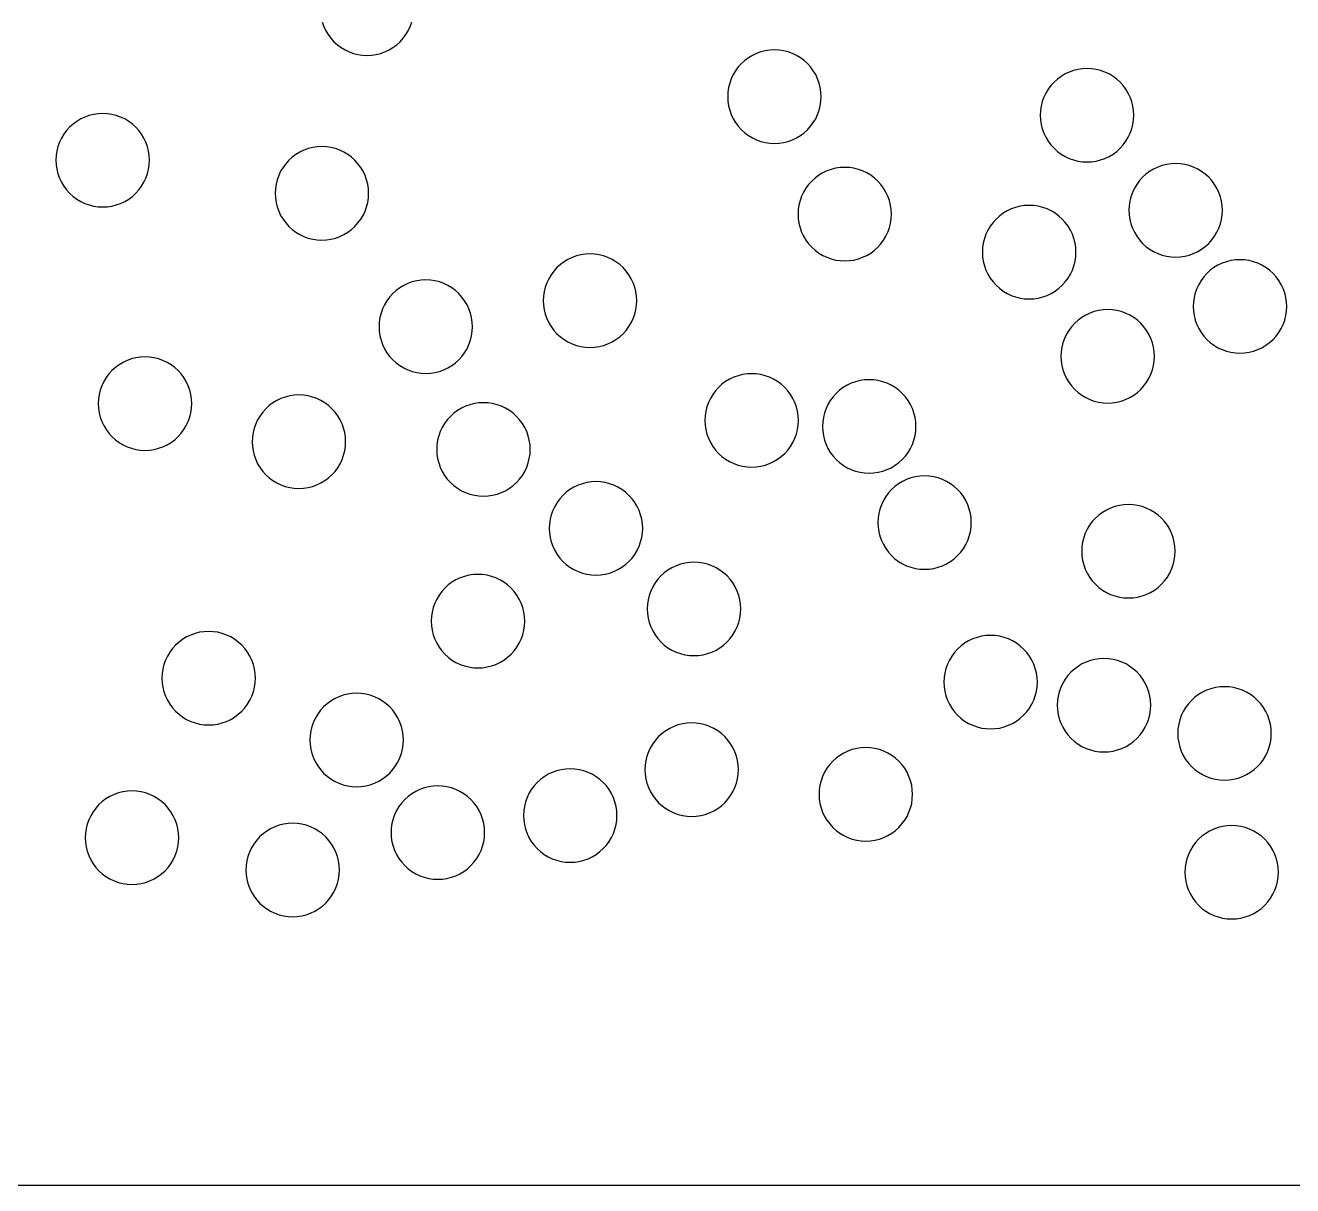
# Model space of a CAD drawing. Header units: millimetres. Extents: x 0 to 406, y 0 to 84.
# Drawn here: x 280.12 to 320.78, y 0 to 37.23 of the extents above; entities that cross this region are included whole.
import ezdxf

# ---------------------------------------------------------------- set-up
doc = ezdxf.new("R2010")
doc.units = ezdxf.units.MM

msp = doc.modelspace()

# ---------------------------------------------------------------- linework, layer by layer
at = {"color": 0}
for points in [[(0, 0), (0, 83.82), (406.4, 83.82), (406.4, 0), (0, 0)], [(289.645, 37.335), (289.695, 37.196), (289.758, 37.063), (289.834, 36.937), (289.921, 36.819), (290.02, 36.71), (290.129, 36.611), (290.247, 36.523), (290.374, 36.448), (290.507, 36.385), (290.645, 36.335), (290.788, 36.299), (290.934, 36.278), (291.081, 36.27), (291.228, 36.278), (291.373, 36.299), (291.516, 36.335), (291.655, 36.385), (291.788, 36.448), (291.914, 36.523), (292.032, 36.611), (292.141, 36.71)], [(292.141, 36.71), (292.24, 36.819), (292.328, 36.937), (292.404, 37.063), (292.467, 37.196), (292.516, 37.335)], [(305.213, 33.885), (305.312, 33.995), (305.4, 34.113), (305.476, 34.239), (305.539, 34.372), (305.588, 34.511), (305.624, 34.653), (305.646, 34.799), (305.653, 34.946), (305.646, 35.093), (305.624, 35.239), (305.588, 35.382), (305.539, 35.52), (305.476, 35.653), (305.4, 35.779), (305.312, 35.898), (305.213, 36.007), (305.104, 36.106), (304.986, 36.193), (304.86, 36.269), (304.727, 36.332), (304.588, 36.382), (304.445, 36.417), (304.3, 36.439), (304.153, 36.446), (304.006, 36.439), (303.86, 36.417), (303.717, 36.382), (303.579, 36.332), (303.446, 36.269), (303.319, 36.193), (303.201, 36.106), (303.092, 36.007), (302.993, 35.898), (302.906, 35.779), (302.83, 35.653), (302.767, 35.52), (302.717, 35.382), (302.682, 35.239), (302.66, 35.093), (302.653, 34.946), (302.66, 34.799), (302.682, 34.653), (302.717, 34.511), (302.767, 34.372), (302.83, 34.239), (302.906, 34.113), (302.993, 33.995), (303.092, 33.885), (303.201, 33.787), (303.319, 33.699), (303.446, 33.623), (303.579, 33.56), (303.717, 33.511), (303.86, 33.475), (304.006, 33.453), (304.153, 33.446), (304.3, 33.453), (304.445, 33.475), (304.588, 33.511), (304.727, 33.56), (304.86, 33.623), (304.986, 33.699), (305.104, 33.787), (305.213, 33.885)], [(315.244, 33.289), (315.343, 33.398), (315.431, 33.516), (315.507, 33.643), (315.57, 33.776), (315.619, 33.914), (315.655, 34.057), (315.676, 34.203), (315.684, 34.35), (315.676, 34.497), (315.655, 34.642), (315.619, 34.785), (315.57, 34.924), (315.507, 35.057), (315.431, 35.183), (315.343, 35.301), (315.244, 35.41), (315.135, 35.509), (315.017, 35.597), (314.891, 35.673), (314.758, 35.735), (314.619, 35.785), (314.476, 35.821), (314.331, 35.842), (314.184, 35.85), (314.037, 35.842), (313.891, 35.821), (313.748, 35.785), (313.61, 35.735), (313.477, 35.673), (313.35, 35.597), (313.232, 35.509), (313.123, 35.41), (313.024, 35.301), (312.936, 35.183), (312.861, 35.057), (312.798, 34.924), (312.748, 34.785), (312.713, 34.642), (312.691, 34.497), (312.684, 34.35), (312.691, 34.203), (312.713, 34.057), (312.748, 33.914), (312.798, 33.776), (312.861, 33.643), (312.936, 33.516), (313.024, 33.398), (313.123, 33.289), (313.232, 33.19), (313.35, 33.102), (313.477, 33.027), (313.61, 32.964), (313.748, 32.914), (313.891, 32.878), (314.037, 32.857), (314.184, 32.85), (314.331, 32.857), (314.476, 32.878), (314.619, 32.914), (314.758, 32.964), (314.891, 33.027), (315.017, 33.102), (315.135, 33.19), (315.244, 33.289)], [(283.66, 31.846), (283.759, 31.955), (283.847, 32.073), (283.923, 32.199), (283.986, 32.332), (284.035, 32.471), (284.071, 32.614), (284.093, 32.759), (284.1, 32.906), (284.093, 33.053), (284.071, 33.199), (284.035, 33.342), (283.986, 33.48), (283.923, 33.613), (283.847, 33.74), (283.759, 33.858), (283.66, 33.967), (283.551, 34.066), (283.433, 34.153), (283.307, 34.229), (283.174, 34.292), (283.035, 34.342), (282.892, 34.377), (282.747, 34.399), (282.6, 34.406), (282.453, 34.399), (282.307, 34.377), (282.164, 34.342), (282.026, 34.292), (281.893, 34.229), (281.766, 34.153), (281.648, 34.066), (281.539, 33.967), (281.44, 33.858), (281.353, 33.74), (281.277, 33.613), (281.214, 33.48), (281.164, 33.342), (281.129, 33.199), (281.107, 33.053), (281.1, 32.906), (281.107, 32.759), (281.129, 32.614), (281.164, 32.471), (281.214, 32.332), (281.277, 32.199), (281.353, 32.073), (281.44, 31.955), (281.539, 31.846), (281.648, 31.747), (281.766, 31.659), (281.893, 31.583), (282.026, 31.52), (282.164, 31.471), (282.307, 31.435), (282.453, 31.413), (282.6, 31.406), (282.747, 31.413), (282.892, 31.435), (283.035, 31.471), (283.174, 31.52), (283.307, 31.583), (283.433, 31.659), (283.551, 31.747), (283.66, 31.846)], [(290.692, 30.783), (290.791, 30.892), (290.879, 31.01), (290.955, 31.136), (291.018, 31.27), (291.067, 31.408), (291.103, 31.551), (291.125, 31.697), (291.132, 31.844), (291.125, 31.991), (291.103, 32.136), (291.067, 32.279), (291.018, 32.418), (290.955, 32.551), (290.879, 32.677), (290.791, 32.795), (290.692, 32.904), (290.583, 33.003), (290.465, 33.091), (290.339, 33.166), (290.206, 33.229), (290.067, 33.279), (289.924, 33.315), (289.779, 33.336), (289.632, 33.344), (289.485, 33.336), (289.339, 33.315), (289.196, 33.279), (289.058, 33.229), (288.925, 33.166), (288.798, 33.091), (288.68, 33.003), (288.571, 32.904), (288.472, 32.795), (288.385, 32.677), (288.309, 32.551), (288.246, 32.418), (288.196, 32.279), (288.161, 32.136), (288.139, 31.991), (288.132, 31.844), (288.139, 31.697), (288.161, 31.551), (288.196, 31.408), (288.246, 31.27), (288.309, 31.136), (288.385, 31.01), (288.472, 30.892), (288.571, 30.783), (288.68, 30.684), (288.798, 30.596), (288.925, 30.521), (289.058, 30.458), (289.196, 30.408), (289.339, 30.372), (289.485, 30.351), (289.632, 30.344), (289.779, 30.351), (289.924, 30.372), (290.067, 30.408), (290.206, 30.458), (290.339, 30.521), (290.465, 30.596), (290.583, 30.684), (290.692, 30.783)], [(307.47, 30.115), (307.569, 30.224), (307.657, 30.342), (307.732, 30.468), (307.795, 30.601), (307.845, 30.74), (307.881, 30.883), (307.902, 31.028), (307.909, 31.175), (307.902, 31.322), (307.881, 31.468), (307.845, 31.611), (307.795, 31.749), (307.732, 31.883), (307.657, 32.009), (307.569, 32.127), (307.47, 32.236), (307.361, 32.335), (307.243, 32.423), (307.117, 32.498), (306.983, 32.561), (306.845, 32.611), (306.702, 32.647), (306.556, 32.668), (306.409, 32.675), (306.262, 32.668), (306.117, 32.647), (305.974, 32.611), (305.835, 32.561), (305.702, 32.498), (305.576, 32.423), (305.458, 32.335), (305.349, 32.236), (305.25, 32.127), (305.162, 32.009), (305.087, 31.883), (305.024, 31.749), (304.974, 31.611), (304.938, 31.468), (304.917, 31.322), (304.909, 31.175), (304.917, 31.028), (304.938, 30.883), (304.974, 30.74), (305.024, 30.601), (305.087, 30.468), (305.162, 30.342), (305.25, 30.224), (305.349, 30.115), (305.458, 30.016), (305.576, 29.928), (305.702, 29.853), (305.835, 29.79), (305.974, 29.74), (306.117, 29.704), (306.262, 29.683), (306.409, 29.675), (306.556, 29.683), (306.702, 29.704), (306.845, 29.74), (306.983, 29.79), (307.117, 29.853), (307.243, 29.928), (307.361, 30.016), (307.47, 30.115)], [(318.086, 30.238), (318.185, 30.347), (318.273, 30.465), (318.348, 30.592), (318.411, 30.725), (318.461, 30.863), (318.497, 31.006), (318.518, 31.152), (318.525, 31.299), (318.518, 31.446), (318.497, 31.591), (318.461, 31.734), (318.411, 31.873), (318.348, 32.006), (318.273, 32.132), (318.185, 32.25), (318.086, 32.359), (317.977, 32.458), (317.859, 32.546), (317.733, 32.622), (317.599, 32.685), (317.461, 32.734), (317.318, 32.77), (317.172, 32.791), (317.025, 32.799), (316.878, 32.791), (316.733, 32.77), (316.59, 32.734), (316.451, 32.685), (316.318, 32.622), (316.192, 32.546), (316.074, 32.458), (315.965, 32.359), (315.866, 32.25), (315.778, 32.132), (315.703, 32.006), (315.64, 31.873), (315.59, 31.734), (315.554, 31.591), (315.533, 31.446), (315.525, 31.299), (315.533, 31.152), (315.554, 31.006), (315.59, 30.863), (315.64, 30.725), (315.703, 30.592), (315.778, 30.465), (315.866, 30.347), (315.965, 30.238), (316.074, 30.139), (316.192, 30.051), (316.318, 29.976), (316.451, 29.913), (316.59, 29.863), (316.733, 29.828), (316.878, 29.806), (317.025, 29.799), (317.172, 29.806), (317.318, 29.828), (317.461, 29.863), (317.599, 29.913), (317.733, 29.976), (317.859, 30.051), (317.977, 30.139), (318.086, 30.238)], [(313.386, 28.895), (313.485, 29.004), (313.573, 29.122), (313.648, 29.248), (313.711, 29.381), (313.761, 29.52), (313.797, 29.663), (313.818, 29.808), (313.825, 29.955), (313.818, 30.102), (313.797, 30.248), (313.761, 30.391), (313.711, 30.529), (313.648, 30.663), (313.573, 30.789), (313.485, 30.907), (313.386, 31.016), (313.277, 31.115), (313.159, 31.203), (313.033, 31.278), (312.9, 31.341), (312.761, 31.391), (312.618, 31.427), (312.473, 31.448), (312.325, 31.455), (312.178, 31.448), (312.033, 31.427), (311.89, 31.391), (311.751, 31.341), (311.618, 31.278), (311.492, 31.203), (311.374, 31.115), (311.265, 31.016), (311.166, 30.907), (311.078, 30.789), (311.003, 30.663), (310.94, 30.529), (310.89, 30.391), (310.854, 30.248), (310.833, 30.102), (310.825, 29.955), (310.833, 29.808), (310.854, 29.663), (310.89, 29.52), (310.94, 29.381), (311.003, 29.248), (311.078, 29.122), (311.166, 29.004), (311.265, 28.895), (311.374, 28.796), (311.492, 28.708), (311.618, 28.633), (311.751, 28.57), (311.89, 28.52), (312.033, 28.484), (312.178, 28.463), (312.325, 28.455), (312.473, 28.463), (312.618, 28.484), (312.761, 28.52), (312.9, 28.57), (313.033, 28.633), (313.159, 28.708), (313.277, 28.796), (313.386, 28.895)], [(299.296, 27.337), (299.395, 27.447), (299.483, 27.565), (299.558, 27.691), (299.621, 27.824), (299.671, 27.963), (299.707, 28.106), (299.728, 28.251), (299.735, 28.398), (299.728, 28.545), (299.707, 28.691), (299.671, 28.834), (299.621, 28.972), (299.558, 29.105), (299.483, 29.232), (299.395, 29.35), (299.296, 29.459), (299.187, 29.558), (299.069, 29.645), (298.942, 29.721), (298.809, 29.784), (298.671, 29.834), (298.528, 29.869), (298.382, 29.891), (298.235, 29.898), (298.088, 29.891), (297.943, 29.869), (297.8, 29.834), (297.661, 29.784), (297.528, 29.721), (297.402, 29.645), (297.284, 29.558), (297.175, 29.459), (297.076, 29.35), (296.988, 29.232), (296.912, 29.105), (296.85, 28.972), (296.8, 28.834), (296.764, 28.691), (296.743, 28.545), (296.735, 28.398), (296.743, 28.251), (296.764, 28.106), (296.8, 27.963), (296.85, 27.824), (296.912, 27.691), (296.988, 27.565), (297.076, 27.447), (297.175, 27.337), (297.284, 27.239), (297.402, 27.151), (297.528, 27.075), (297.661, 27.012), (297.8, 26.963), (297.943, 26.927), (298.088, 26.905), (298.235, 26.898), (298.382, 26.905), (298.528, 26.927), (298.671, 26.963), (298.809, 27.012), (298.942, 27.075), (299.069, 27.151), (299.187, 27.239), (299.296, 27.337)], [(320.15, 27.152), (320.248, 27.261), (320.336, 27.38), (320.412, 27.506), (320.475, 27.639), (320.524, 27.778), (320.56, 27.92), (320.582, 28.066), (320.589, 28.213), (320.582, 28.36), (320.56, 28.506), (320.524, 28.648), (320.475, 28.787), (320.412, 28.92), (320.336, 29.046), (320.248, 29.165), (320.15, 29.274), (320.041, 29.373), (319.922, 29.46), (319.796, 29.536), (319.663, 29.599), (319.524, 29.648), (319.382, 29.684), (319.236, 29.706), (319.089, 29.713), (318.942, 29.706), (318.796, 29.684), (318.654, 29.648), (318.515, 29.599), (318.382, 29.536), (318.256, 29.46), (318.137, 29.373), (318.028, 29.274), (317.929, 29.165), (317.842, 29.046), (317.766, 28.92), (317.703, 28.787), (317.654, 28.648), (317.618, 28.506), (317.596, 28.36), (317.589, 28.213), (317.596, 28.066), (317.618, 27.92), (317.654, 27.778), (317.703, 27.639), (317.766, 27.506), (317.842, 27.38), (317.929, 27.261), (318.028, 27.152), (318.137, 27.053), (318.256, 26.966), (318.382, 26.89), (318.515, 26.827), (318.654, 26.778), (318.796, 26.742), (318.942, 26.72), (319.089, 26.713), (319.236, 26.72), (319.382, 26.742), (319.524, 26.778), (319.663, 26.827), (319.796, 26.89), (319.922, 26.966), (320.041, 27.053), (320.15, 27.152)], [(294.027, 26.502), (294.126, 26.612), (294.213, 26.73), (294.289, 26.856), (294.352, 26.989), (294.402, 27.128), (294.437, 27.271), (294.459, 27.416), (294.466, 27.563), (294.459, 27.71), (294.437, 27.856), (294.402, 27.999), (294.352, 28.137), (294.289, 28.27), (294.213, 28.397), (294.126, 28.515), (294.027, 28.624), (293.918, 28.723), (293.8, 28.81), (293.673, 28.886), (293.54, 28.949), (293.402, 28.999), (293.259, 29.034), (293.113, 29.056), (292.966, 29.063), (292.819, 29.056), (292.674, 29.034), (292.531, 28.999), (292.392, 28.949), (292.259, 28.886), (292.133, 28.81), (292.015, 28.723), (291.906, 28.624), (291.807, 28.515), (291.719, 28.397), (291.643, 28.27), (291.58, 28.137), (291.531, 27.999), (291.495, 27.856), (291.473, 27.71), (291.466, 27.563), (291.473, 27.416), (291.495, 27.271), (291.531, 27.128), (291.58, 26.989), (291.643, 26.856), (291.719, 26.73), (291.807, 26.612), (291.906, 26.502), (292.015, 26.404), (292.133, 26.316), (292.259, 26.24), (292.392, 26.177), (292.531, 26.128), (292.674, 26.092), (292.819, 26.07), (292.966, 26.063), (293.113, 26.07), (293.259, 26.092), (293.402, 26.128), (293.54, 26.177), (293.673, 26.24), (293.8, 26.316), (293.918, 26.404), (294.027, 26.502)], [(315.907, 25.552), (316.006, 25.661), (316.094, 25.779), (316.169, 25.905), (316.232, 26.038), (316.282, 26.177), (316.318, 26.32), (316.339, 26.465), (316.346, 26.612), (316.339, 26.759), (316.318, 26.905), (316.282, 27.048), (316.232, 27.186), (316.169, 27.32), (316.094, 27.446), (316.006, 27.564), (315.907, 27.673), (315.798, 27.772), (315.68, 27.86), (315.553, 27.935), (315.42, 27.998), (315.282, 28.048), (315.139, 28.084), (314.993, 28.105), (314.846, 28.112), (314.699, 28.105), (314.554, 28.084), (314.411, 28.048), (314.272, 27.998), (314.139, 27.935), (314.013, 27.86), (313.895, 27.772), (313.786, 27.673), (313.687, 27.564), (313.599, 27.446), (313.523, 27.32), (313.461, 27.186), (313.411, 27.048), (313.375, 26.905), (313.354, 26.759), (313.346, 26.612), (313.354, 26.465), (313.375, 26.32), (313.411, 26.177), (313.461, 26.038), (313.523, 25.905), (313.599, 25.779), (313.687, 25.661), (313.786, 25.552), (313.895, 25.453), (314.013, 25.365), (314.139, 25.29), (314.272, 25.227), (314.411, 25.177), (314.554, 25.141), (314.699, 25.12), (314.846, 25.112), (314.993, 25.12), (315.139, 25.141), (315.282, 25.177), (315.42, 25.227), (315.553, 25.29), (315.68, 25.365), (315.798, 25.453), (315.907, 25.552)], [(285.019, 24.036), (285.118, 24.145), (285.206, 24.263), (285.281, 24.389), (285.344, 24.522), (285.394, 24.661), (285.43, 24.804), (285.451, 24.949), (285.458, 25.096), (285.451, 25.244), (285.43, 25.389), (285.394, 25.532), (285.344, 25.671), (285.281, 25.804), (285.206, 25.93), (285.118, 26.048), (285.019, 26.157), (284.91, 26.256), (284.792, 26.344), (284.666, 26.419), (284.533, 26.482), (284.394, 26.532), (284.251, 26.568), (284.106, 26.589), (283.958, 26.596), (283.811, 26.589), (283.666, 26.568), (283.523, 26.532), (283.384, 26.482), (283.251, 26.419), (283.125, 26.344), (283.007, 26.256), (282.898, 26.157), (282.799, 26.048), (282.711, 25.93), (282.636, 25.804), (282.573, 25.671), (282.523, 25.532), (282.487, 25.389), (282.466, 25.244), (282.458, 25.096), (282.466, 24.949), (282.487, 24.804), (282.523, 24.661), (282.573, 24.522), (282.636, 24.389), (282.711, 24.263), (282.799, 24.145), (282.898, 24.036), (283.007, 23.937), (283.125, 23.849), (283.251, 23.774), (283.384, 23.711), (283.523, 23.661), (283.666, 23.625), (283.811, 23.604), (283.958, 23.596), (284.106, 23.604), (284.251, 23.625), (284.394, 23.661), (284.533, 23.711), (284.666, 23.774), (284.792, 23.849), (284.91, 23.937), (285.019, 24.036)], [(304.481, 23.495), (304.58, 23.604), (304.667, 23.722), (304.743, 23.848), (304.806, 23.982), (304.856, 24.12), (304.891, 24.263), (304.913, 24.409), (304.92, 24.556), (304.913, 24.703), (304.891, 24.848), (304.856, 24.991), (304.806, 25.13), (304.743, 25.263), (304.667, 25.389), (304.58, 25.507), (304.481, 25.616), (304.372, 25.715), (304.254, 25.803), (304.127, 25.878), (303.994, 25.941), (303.856, 25.991), (303.713, 26.027), (303.567, 26.048), (303.42, 26.056), (303.273, 26.048), (303.128, 26.027), (302.985, 25.991), (302.846, 25.941), (302.713, 25.878), (302.587, 25.803), (302.469, 25.715), (302.36, 25.616), (302.261, 25.507), (302.173, 25.389), (302.097, 25.263), (302.034, 25.13), (301.985, 24.991), (301.949, 24.848), (301.927, 24.703), (301.92, 24.556), (301.927, 24.409), (301.949, 24.263), (301.985, 24.12), (302.034, 23.982), (302.097, 23.848), (302.173, 23.722), (302.261, 23.604), (302.36, 23.495), (302.469, 23.396), (302.587, 23.308), (302.713, 23.233), (302.846, 23.17), (302.985, 23.12), (303.128, 23.084), (303.273, 23.063), (303.42, 23.056), (303.567, 23.063), (303.713, 23.084), (303.856, 23.12), (303.994, 23.17), (304.127, 23.233), (304.254, 23.308), (304.372, 23.396), (304.481, 23.495)], [(308.254, 23.302), (308.353, 23.411), (308.441, 23.529), (308.516, 23.655), (308.579, 23.788), (308.629, 23.927), (308.665, 24.07), (308.686, 24.215), (308.693, 24.362), (308.686, 24.509), (308.665, 24.655), (308.629, 24.798), (308.579, 24.936), (308.516, 25.069), (308.441, 25.196), (308.353, 25.314), (308.254, 25.423), (308.145, 25.522), (308.027, 25.609), (307.901, 25.685), (307.767, 25.748), (307.629, 25.798), (307.486, 25.833), (307.34, 25.855), (307.193, 25.862), (307.046, 25.855), (306.901, 25.833), (306.758, 25.798), (306.619, 25.748), (306.486, 25.685), (306.36, 25.609), (306.242, 25.522), (306.133, 25.423), (306.034, 25.314), (305.946, 25.196), (305.871, 25.069), (305.808, 24.936), (305.758, 24.798), (305.722, 24.655), (305.701, 24.509), (305.693, 24.362), (305.701, 24.215), (305.722, 24.07), (305.758, 23.927), (305.808, 23.788), (305.871, 23.655), (305.946, 23.529), (306.034, 23.411), (306.133, 23.302), (306.242, 23.203), (306.36, 23.115), (306.486, 23.039), (306.619, 22.976), (306.758, 22.927), (306.901, 22.891), (307.046, 22.869), (307.193, 22.862), (307.34, 22.869), (307.486, 22.891), (307.629, 22.927), (307.767, 22.976), (307.901, 23.039), (308.027, 23.115), (308.145, 23.203), (308.254, 23.302)], [(289.955, 22.811), (290.054, 22.92), (290.141, 23.039), (290.217, 23.165), (290.28, 23.298), (290.329, 23.436), (290.365, 23.579), (290.387, 23.725), (290.394, 23.872), (290.387, 24.019), (290.365, 24.165), (290.329, 24.307), (290.28, 24.446), (290.217, 24.579), (290.141, 24.705), (290.054, 24.824), (289.955, 24.933), (289.846, 25.031), (289.727, 25.119), (289.601, 25.195), (289.468, 25.258), (289.329, 25.307), (289.187, 25.343), (289.041, 25.365), (288.894, 25.372), (288.747, 25.365), (288.601, 25.343), (288.459, 25.307), (288.32, 25.258), (288.187, 25.195), (288.061, 25.119), (287.942, 25.031), (287.833, 24.933), (287.735, 24.824), (287.647, 24.705), (287.571, 24.579), (287.508, 24.446), (287.459, 24.307), (287.423, 24.165), (287.401, 24.019), (287.394, 23.872), (287.401, 23.725), (287.423, 23.579), (287.459, 23.436), (287.508, 23.298), (287.571, 23.165), (287.647, 23.039), (287.735, 22.92), (287.833, 22.811), (287.942, 22.712), (288.061, 22.625), (288.187, 22.549), (288.32, 22.486), (288.459, 22.437), (288.601, 22.401), (288.747, 22.379), (288.894, 22.372), (289.041, 22.379), (289.187, 22.401), (289.329, 22.437), (289.468, 22.486), (289.601, 22.549), (289.727, 22.625), (289.846, 22.712), (289.955, 22.811)], [(295.878, 22.565), (295.976, 22.674), (296.064, 22.792), (296.14, 22.918), (296.203, 23.051), (296.252, 23.19), (296.288, 23.333), (296.31, 23.478), (296.317, 23.625), (296.31, 23.772), (296.288, 23.918), (296.252, 24.061), (296.203, 24.199), (296.14, 24.332), (296.064, 24.459), (295.976, 24.577), (295.878, 24.686), (295.769, 24.785), (295.65, 24.873), (295.524, 24.948), (295.391, 25.011), (295.252, 25.061), (295.11, 25.097), (294.964, 25.118), (294.817, 25.125), (294.67, 25.118), (294.524, 25.097), (294.382, 25.061), (294.243, 25.011), (294.11, 24.948), (293.984, 24.873), (293.865, 24.785), (293.756, 24.686), (293.657, 24.577), (293.57, 24.459), (293.494, 24.332), (293.431, 24.199), (293.382, 24.061), (293.346, 23.918), (293.324, 23.772), (293.317, 23.625), (293.324, 23.478), (293.346, 23.333), (293.382, 23.19), (293.431, 23.051), (293.494, 22.918), (293.57, 22.792), (293.657, 22.674), (293.756, 22.565), (293.865, 22.466), (293.984, 22.378), (294.11, 22.302), (294.243, 22.24), (294.382, 22.19), (294.524, 22.154), (294.67, 22.133), (294.817, 22.125), (294.964, 22.133), (295.11, 22.154), (295.252, 22.19), (295.391, 22.24), (295.524, 22.302), (295.65, 22.378), (295.769, 22.466), (295.878, 22.565)], [(310.03, 20.217), (310.129, 20.326), (310.217, 20.444), (310.292, 20.57), (310.355, 20.704), (310.405, 20.842), (310.441, 20.985), (310.462, 21.131), (310.469, 21.278), (310.462, 21.425), (310.441, 21.57), (310.405, 21.713), (310.355, 21.852), (310.292, 21.985), (310.217, 22.111), (310.129, 22.229), (310.03, 22.338), (309.921, 22.437), (309.803, 22.525), (309.677, 22.6), (309.543, 22.663), (309.405, 22.713), (309.262, 22.749), (309.116, 22.77), (308.969, 22.778), (308.822, 22.77), (308.677, 22.749), (308.534, 22.713), (308.395, 22.663), (308.262, 22.6), (308.136, 22.525), (308.018, 22.437), (307.909, 22.338), (307.81, 22.229), (307.722, 22.111), (307.647, 21.985), (307.584, 21.852), (307.534, 21.713), (307.498, 21.57), (307.477, 21.425), (307.469, 21.278), (307.477, 21.131), (307.498, 20.985), (307.534, 20.842), (307.584, 20.704), (307.647, 20.57), (307.722, 20.444), (307.81, 20.326), (307.909, 20.217), (308.018, 20.118), (308.136, 20.03), (308.262, 19.955), (308.395, 19.892), (308.534, 19.842), (308.677, 19.806), (308.822, 19.785), (308.969, 19.778), (309.116, 19.785), (309.262, 19.806), (309.405, 19.842), (309.543, 19.892), (309.677, 19.955), (309.803, 20.03), (309.921, 20.118), (310.03, 20.217)], [(299.486, 20.03), (299.585, 20.139), (299.672, 20.257), (299.748, 20.383), (299.811, 20.517), (299.86, 20.655), (299.896, 20.798), (299.918, 20.944), (299.925, 21.091), (299.918, 21.238), (299.896, 21.383), (299.86, 21.526), (299.811, 21.665), (299.748, 21.798), (299.672, 21.924), (299.585, 22.042), (299.486, 22.151), (299.377, 22.25), (299.258, 22.338), (299.132, 22.413), (298.999, 22.476), (298.86, 22.526), (298.718, 22.562), (298.572, 22.583), (298.425, 22.591), (298.278, 22.583), (298.132, 22.562), (297.99, 22.526), (297.851, 22.476), (297.718, 22.413), (297.592, 22.338), (297.473, 22.25), (297.364, 22.151), (297.266, 22.042), (297.178, 21.924), (297.102, 21.798), (297.039, 21.665), (296.99, 21.526), (296.954, 21.383), (296.932, 21.238), (296.925, 21.091), (296.932, 20.944), (296.954, 20.798), (296.99, 20.655), (297.039, 20.517), (297.102, 20.383), (297.178, 20.257), (297.266, 20.139), (297.364, 20.03), (297.473, 19.931), (297.592, 19.843), (297.718, 19.768), (297.851, 19.705), (297.99, 19.655), (298.132, 19.619), (298.278, 19.598), (298.425, 19.591), (298.572, 19.598), (298.718, 19.619), (298.86, 19.655), (298.999, 19.705), (299.132, 19.768), (299.258, 19.843), (299.377, 19.931), (299.486, 20.03)], [(316.572, 19.298), (316.671, 19.407), (316.759, 19.525), (316.834, 19.651), (316.897, 19.784), (316.947, 19.923), (316.983, 20.066), (317.004, 20.211), (317.011, 20.359), (317.004, 20.506), (316.983, 20.651), (316.947, 20.794), (316.897, 20.933), (316.834, 21.066), (316.759, 21.192), (316.671, 21.31), (316.572, 21.419), (316.463, 21.518), (316.345, 21.606), (316.219, 21.681), (316.085, 21.744), (315.947, 21.794), (315.804, 21.83), (315.658, 21.851), (315.511, 21.859), (315.364, 21.851), (315.219, 21.83), (315.076, 21.794), (314.937, 21.744), (314.804, 21.681), (314.678, 21.606), (314.56, 21.518), (314.451, 21.419), (314.352, 21.31), (314.264, 21.192), (314.189, 21.066), (314.126, 20.933), (314.076, 20.794), (314.04, 20.651), (314.019, 20.506), (314.011, 20.359), (314.019, 20.211), (314.04, 20.066), (314.076, 19.923), (314.126, 19.784), (314.189, 19.651), (314.264, 19.525), (314.352, 19.407), (314.451, 19.298), (314.56, 19.199), (314.678, 19.111), (314.804, 19.036), (314.937, 18.973), (315.076, 18.923), (315.219, 18.887), (315.364, 18.866), (315.511, 18.859), (315.658, 18.866), (315.804, 18.887), (315.947, 18.923), (316.085, 18.973), (316.219, 19.036), (316.345, 19.111), (316.463, 19.199), (316.572, 19.298)], [(302.631, 17.447), (302.73, 17.556), (302.818, 17.674), (302.894, 17.8), (302.957, 17.934), (303.006, 18.072), (303.042, 18.215), (303.064, 18.361), (303.071, 18.508), (303.064, 18.655), (303.042, 18.8), (303.006, 18.943), (302.957, 19.082), (302.894, 19.215), (302.818, 19.341), (302.73, 19.459), (302.631, 19.568), (302.522, 19.667), (302.404, 19.755), (302.278, 19.83), (302.145, 19.893), (302.006, 19.943), (301.863, 19.979), (301.718, 20), (301.571, 20.008), (301.424, 20), (301.278, 19.979), (301.135, 19.943), (300.997, 19.893), (300.864, 19.83), (300.737, 19.755), (300.619, 19.667), (300.51, 19.568), (300.411, 19.459), (300.324, 19.341), (300.248, 19.215), (300.185, 19.082), (300.135, 18.943), (300.1, 18.8), (300.078, 18.655), (300.071, 18.508), (300.078, 18.361), (300.1, 18.215), (300.135, 18.072), (300.185, 17.934), (300.248, 17.8), (300.324, 17.674), (300.411, 17.556), (300.51, 17.447), (300.619, 17.348), (300.737, 17.26), (300.864, 17.185), (300.997, 17.122), (301.135, 17.072), (301.278, 17.036), (301.424, 17.015), (301.571, 17.008), (301.718, 17.015), (301.863, 17.036), (302.006, 17.072), (302.145, 17.122), (302.278, 17.185), (302.404, 17.26), (302.522, 17.348), (302.631, 17.447)], [(295.701, 17.054), (295.799, 17.164), (295.887, 17.282), (295.963, 17.408), (296.026, 17.541), (296.075, 17.68), (296.111, 17.823), (296.133, 17.968), (296.14, 18.115), (296.133, 18.262), (296.111, 18.408), (296.075, 18.551), (296.026, 18.689), (295.963, 18.822), (295.887, 18.949), (295.799, 19.067), (295.701, 19.176), (295.591, 19.275), (295.473, 19.362), (295.347, 19.438), (295.214, 19.501), (295.075, 19.551), (294.933, 19.586), (294.787, 19.608), (294.64, 19.615), (294.493, 19.608), (294.347, 19.586), (294.204, 19.551), (294.066, 19.501), (293.933, 19.438), (293.807, 19.362), (293.688, 19.275), (293.579, 19.176), (293.48, 19.067), (293.393, 18.949), (293.317, 18.822), (293.254, 18.689), (293.204, 18.551), (293.169, 18.408), (293.147, 18.262), (293.14, 18.115), (293.147, 17.968), (293.169, 17.823), (293.204, 17.68), (293.254, 17.541), (293.317, 17.408), (293.393, 17.282), (293.48, 17.164), (293.579, 17.054), (293.688, 16.956), (293.807, 16.868), (293.933, 16.792), (294.066, 16.729), (294.204, 16.68), (294.347, 16.644), (294.493, 16.622), (294.64, 16.615), (294.787, 16.622), (294.933, 16.644), (295.075, 16.68), (295.214, 16.729), (295.347, 16.792), (295.473, 16.868), (295.591, 16.956), (295.701, 17.054)], [(287.06, 15.224), (287.159, 15.333), (287.247, 15.451), (287.322, 15.577), (287.385, 15.71), (287.435, 15.849), (287.47, 15.992), (287.492, 16.137), (287.499, 16.284), (287.492, 16.431), (287.47, 16.577), (287.435, 16.72), (287.385, 16.858), (287.322, 16.991), (287.247, 17.118), (287.159, 17.236), (287.06, 17.345), (286.951, 17.444), (286.833, 17.532), (286.706, 17.607), (286.573, 17.67), (286.435, 17.72), (286.292, 17.756), (286.146, 17.777), (285.999, 17.784), (285.852, 17.777), (285.707, 17.756), (285.564, 17.72), (285.425, 17.67), (285.292, 17.607), (285.166, 17.532), (285.048, 17.444), (284.939, 17.345), (284.84, 17.236), (284.752, 17.118), (284.676, 16.991), (284.613, 16.858), (284.564, 16.72), (284.528, 16.577), (284.507, 16.431), (284.499, 16.284), (284.507, 16.137), (284.528, 15.992), (284.564, 15.849), (284.613, 15.71), (284.676, 15.577), (284.752, 15.451), (284.84, 15.333), (284.939, 15.224), (285.048, 15.125), (285.166, 15.037), (285.292, 14.961), (285.425, 14.899), (285.564, 14.849), (285.707, 14.813), (285.852, 14.792), (285.999, 14.784), (286.146, 14.792), (286.292, 14.813), (286.435, 14.849), (286.573, 14.899), (286.706, 14.961), (286.833, 15.037), (286.951, 15.125), (287.06, 15.224)], [(312.149, 15.097), (312.248, 15.206), (312.335, 15.324), (312.411, 15.45), (312.474, 15.583), (312.523, 15.722), (312.559, 15.865), (312.581, 16.01), (312.588, 16.158), (312.581, 16.305), (312.559, 16.45), (312.523, 16.593), (312.474, 16.732), (312.411, 16.865), (312.335, 16.991), (312.248, 17.109), (312.149, 17.218), (312.04, 17.317), (311.921, 17.405), (311.795, 17.48), (311.662, 17.543), (311.524, 17.593), (311.381, 17.629), (311.235, 17.65), (311.088, 17.658), (310.941, 17.65), (310.795, 17.629), (310.653, 17.593), (310.514, 17.543), (310.381, 17.48), (310.255, 17.405), (310.136, 17.317), (310.027, 17.218), (309.929, 17.109), (309.841, 16.991), (309.765, 16.865), (309.702, 16.732), (309.653, 16.593), (309.617, 16.45), (309.595, 16.305), (309.588, 16.158), (309.595, 16.01), (309.617, 15.865), (309.653, 15.722), (309.702, 15.583), (309.765, 15.45), (309.841, 15.324), (309.929, 15.206), (310.027, 15.097), (310.136, 14.998), (310.255, 14.91), (310.381, 14.835), (310.514, 14.772), (310.653, 14.722), (310.795, 14.686), (310.941, 14.665), (311.088, 14.658), (311.235, 14.665), (311.381, 14.686), (311.524, 14.722), (311.662, 14.772), (311.795, 14.835), (311.921, 14.91), (312.04, 14.998), (312.149, 15.097)], [(315.787, 14.356), (315.886, 14.465), (315.974, 14.583), (316.049, 14.71), (316.112, 14.843), (316.162, 14.981), (316.198, 15.124), (316.219, 15.27), (316.226, 15.417), (316.219, 15.564), (316.198, 15.709), (316.162, 15.852), (316.112, 15.991), (316.049, 16.124), (315.974, 16.25), (315.886, 16.368), (315.787, 16.477), (315.678, 16.576), (315.56, 16.664), (315.433, 16.74), (315.3, 16.803), (315.162, 16.852), (315.019, 16.888), (314.873, 16.91), (314.726, 16.917), (314.579, 16.91), (314.434, 16.888), (314.291, 16.852), (314.152, 16.803), (314.019, 16.74), (313.893, 16.664), (313.775, 16.576), (313.666, 16.477), (313.567, 16.368), (313.479, 16.25), (313.404, 16.124), (313.341, 15.991), (313.291, 15.852), (313.255, 15.709), (313.234, 15.564), (313.226, 15.417), (313.234, 15.27), (313.255, 15.124), (313.291, 14.981), (313.341, 14.843), (313.404, 14.71), (313.479, 14.583), (313.567, 14.465), (313.666, 14.356), (313.775, 14.257), (313.893, 14.17), (314.019, 14.094), (314.152, 14.031), (314.291, 13.981), (314.434, 13.946), (314.579, 13.924), (314.726, 13.917), (314.873, 13.924), (315.019, 13.946), (315.162, 13.981), (315.3, 14.031), (315.433, 14.094), (315.56, 14.17), (315.678, 14.257), (315.787, 14.356)], [(319.655, 13.451), (319.754, 13.56), (319.841, 13.678), (319.917, 13.804), (319.98, 13.938), (320.029, 14.076), (320.065, 14.219), (320.087, 14.365), (320.094, 14.512), (320.087, 14.659), (320.065, 14.804), (320.029, 14.947), (319.98, 15.086), (319.917, 15.219), (319.841, 15.345), (319.754, 15.463), (319.655, 15.572), (319.546, 15.671), (319.427, 15.759), (319.301, 15.834), (319.168, 15.897), (319.03, 15.947), (318.887, 15.983), (318.741, 16.004), (318.594, 16.012), (318.447, 16.004), (318.301, 15.983), (318.159, 15.947), (318.02, 15.897), (317.887, 15.834), (317.761, 15.759), (317.642, 15.671), (317.533, 15.572), (317.435, 15.463), (317.347, 15.345), (317.271, 15.219), (317.208, 15.086), (317.159, 14.947), (317.123, 14.804), (317.101, 14.659), (317.094, 14.512), (317.101, 14.365), (317.123, 14.219), (317.159, 14.076), (317.208, 13.938), (317.271, 13.804), (317.347, 13.678), (317.435, 13.56), (317.533, 13.451), (317.642, 13.352), (317.761, 13.264), (317.887, 13.189), (318.02, 13.126), (318.159, 13.076), (318.301, 13.04), (318.447, 13.019), (318.594, 13.012), (318.741, 13.019), (318.887, 13.04), (319.03, 13.076), (319.168, 13.126), (319.301, 13.189), (319.427, 13.264), (319.546, 13.352), (319.655, 13.451)], [(291.809, 13.241), (291.908, 13.35), (291.996, 13.468), (292.071, 13.594), (292.134, 13.728), (292.184, 13.866), (292.22, 14.009), (292.241, 14.155), (292.248, 14.302), (292.241, 14.449), (292.22, 14.594), (292.184, 14.737), (292.134, 14.876), (292.071, 15.009), (291.996, 15.135), (291.908, 15.253), (291.809, 15.362), (291.7, 15.461), (291.582, 15.549), (291.455, 15.624), (291.322, 15.687), (291.184, 15.737), (291.041, 15.773), (290.895, 15.794), (290.748, 15.802), (290.601, 15.794), (290.456, 15.773), (290.313, 15.737), (290.174, 15.687), (290.041, 15.624), (289.915, 15.549), (289.797, 15.461), (289.688, 15.362), (289.589, 15.253), (289.501, 15.135), (289.425, 15.009), (289.363, 14.876), (289.313, 14.737), (289.277, 14.594), (289.256, 14.449), (289.248, 14.302), (289.256, 14.155), (289.277, 14.009), (289.313, 13.866), (289.363, 13.728), (289.425, 13.594), (289.501, 13.468), (289.589, 13.35), (289.688, 13.241), (289.797, 13.142), (289.915, 13.054), (290.041, 12.979), (290.174, 12.916), (290.313, 12.866), (290.456, 12.83), (290.601, 12.809), (290.748, 12.802), (290.895, 12.809), (291.041, 12.83), (291.184, 12.866), (291.322, 12.916), (291.455, 12.979), (291.582, 13.054), (291.7, 13.142), (291.809, 13.241)], [(302.559, 12.289), (302.658, 12.398), (302.746, 12.516), (302.822, 12.642), (302.885, 12.775), (302.934, 12.914), (302.97, 13.057), (302.991, 13.202), (302.999, 13.35), (302.991, 13.497), (302.97, 13.642), (302.934, 13.785), (302.885, 13.924), (302.822, 14.057), (302.746, 14.183), (302.658, 14.301), (302.559, 14.41), (302.45, 14.509), (302.332, 14.597), (302.206, 14.672), (302.073, 14.735), (301.934, 14.785), (301.791, 14.821), (301.646, 14.842), (301.499, 14.85), (301.352, 14.842), (301.206, 14.821), (301.063, 14.785), (300.925, 14.735), (300.792, 14.672), (300.665, 14.597), (300.547, 14.509), (300.438, 14.41), (300.339, 14.301), (300.251, 14.183), (300.176, 14.057), (300.113, 13.924), (300.063, 13.785), (300.028, 13.642), (300.006, 13.497), (299.999, 13.35), (300.006, 13.202), (300.028, 13.057), (300.063, 12.914), (300.113, 12.775), (300.176, 12.642), (300.251, 12.516), (300.339, 12.398), (300.438, 12.289), (300.547, 12.19), (300.665, 12.102), (300.792, 12.027), (300.925, 11.964), (301.063, 11.914), (301.206, 11.878), (301.352, 11.857), (301.499, 11.85), (301.646, 11.857), (301.791, 11.878), (301.934, 11.914), (302.073, 11.964), (302.206, 12.027), (302.332, 12.102), (302.45, 12.19), (302.559, 12.289)], [(308.145, 11.498), (308.244, 11.607), (308.332, 11.725), (308.407, 11.851), (308.47, 11.984), (308.52, 12.123), (308.556, 12.266), (308.577, 12.411), (308.585, 12.559), (308.577, 12.706), (308.556, 12.851), (308.52, 12.994), (308.47, 13.133), (308.407, 13.266), (308.332, 13.392), (308.244, 13.51), (308.145, 13.619), (308.036, 13.718), (307.918, 13.806), (307.792, 13.881), (307.659, 13.944), (307.52, 13.994), (307.377, 14.03), (307.232, 14.051), (307.085, 14.059), (306.938, 14.051), (306.792, 14.03), (306.649, 13.994), (306.511, 13.944), (306.377, 13.881), (306.251, 13.806), (306.133, 13.718), (306.024, 13.619), (305.925, 13.51), (305.837, 13.392), (305.762, 13.266), (305.699, 13.133), (305.649, 12.994), (305.613, 12.851), (305.592, 12.706), (305.585, 12.559), (305.592, 12.411), (305.613, 12.266), (305.649, 12.123), (305.699, 11.984), (305.762, 11.851), (305.837, 11.725), (305.925, 11.607), (306.024, 11.498), (306.133, 11.399), (306.251, 11.311), (306.377, 11.236), (306.511, 11.173), (306.649, 11.123), (306.792, 11.087), (306.938, 11.066), (307.085, 11.059), (307.232, 11.066), (307.377, 11.087), (307.52, 11.123), (307.659, 11.173), (307.792, 11.236), (307.918, 11.311), (308.036, 11.399), (308.145, 11.498)], [(298.66, 10.817), (298.759, 10.926), (298.847, 11.044), (298.923, 11.17), (298.985, 11.303), (299.035, 11.442), (299.071, 11.585), (299.092, 11.73), (299.1, 11.877), (299.092, 12.024), (299.071, 12.17), (299.035, 12.313), (298.985, 12.451), (298.923, 12.584), (298.847, 12.711), (298.759, 12.829), (298.66, 12.938), (298.551, 13.037), (298.433, 13.124), (298.307, 13.2), (298.174, 13.263), (298.035, 13.313), (297.892, 13.348), (297.747, 13.37), (297.6, 13.377), (297.453, 13.37), (297.307, 13.348), (297.164, 13.313), (297.026, 13.263), (296.893, 13.2), (296.766, 13.124), (296.648, 13.037), (296.539, 12.938), (296.44, 12.829), (296.352, 12.711), (296.277, 12.584), (296.214, 12.451), (296.164, 12.313), (296.128, 12.17), (296.107, 12.024), (296.1, 11.877), (296.107, 11.73), (296.128, 11.585), (296.164, 11.442), (296.214, 11.303), (296.277, 11.17), (296.352, 11.044), (296.44, 10.926), (296.539, 10.817), (296.648, 10.718), (296.766, 10.63), (296.893, 10.554), (297.026, 10.491), (297.164, 10.442), (297.307, 10.406), (297.453, 10.384), (297.6, 10.377), (297.747, 10.384), (297.892, 10.406), (298.035, 10.442), (298.174, 10.491), (298.307, 10.554), (298.433, 10.63), (298.551, 10.718), (298.66, 10.817)], [(284.599, 10.105), (284.698, 10.214), (284.786, 10.332), (284.862, 10.458), (284.925, 10.591), (284.974, 10.73), (285.01, 10.873), (285.032, 11.018), (285.039, 11.165), (285.032, 11.312), (285.01, 11.458), (284.974, 11.601), (284.925, 11.739), (284.862, 11.872), (284.786, 11.999), (284.698, 12.117), (284.599, 12.226), (284.49, 12.325), (284.372, 12.413), (284.246, 12.488), (284.113, 12.551), (283.974, 12.601), (283.831, 12.637), (283.686, 12.658), (283.539, 12.665), (283.392, 12.658), (283.246, 12.637), (283.103, 12.601), (282.965, 12.551), (282.832, 12.488), (282.705, 12.413), (282.587, 12.325), (282.478, 12.226), (282.379, 12.117), (282.292, 11.999), (282.216, 11.872), (282.153, 11.739), (282.103, 11.601), (282.068, 11.458), (282.046, 11.312), (282.039, 11.165), (282.046, 11.018), (282.068, 10.873), (282.103, 10.73), (282.153, 10.591), (282.216, 10.458), (282.292, 10.332), (282.379, 10.214), (282.478, 10.105), (282.587, 10.006), (282.705, 9.918), (282.832, 9.843), (282.965, 9.78), (283.103, 9.73), (283.246, 9.694), (283.392, 9.673), (283.539, 9.665), (283.686, 9.673), (283.831, 9.694), (283.974, 9.73), (284.113, 9.78), (284.246, 9.843), (284.372, 9.918), (284.49, 10.006), (284.599, 10.105)], [(294.413, 10.27), (294.512, 10.379), (294.6, 10.497), (294.675, 10.623), (294.738, 10.756), (294.788, 10.895), (294.824, 11.038), (294.845, 11.183), (294.852, 11.33), (294.845, 11.477), (294.824, 11.623), (294.788, 11.766), (294.738, 11.904), (294.675, 12.038), (294.6, 12.164), (294.512, 12.282), (294.413, 12.391), (294.304, 12.49), (294.186, 12.578), (294.06, 12.653), (293.927, 12.716), (293.788, 12.766), (293.645, 12.802), (293.5, 12.823), (293.352, 12.83), (293.205, 12.823), (293.06, 12.802), (292.917, 12.766), (292.778, 12.716), (292.645, 12.653), (292.519, 12.578), (292.401, 12.49), (292.292, 12.391), (292.193, 12.282), (292.105, 12.164), (292.03, 12.038), (291.967, 11.904), (291.917, 11.766), (291.881, 11.623), (291.86, 11.477), (291.852, 11.33), (291.86, 11.183), (291.881, 11.038), (291.917, 10.895), (291.967, 10.756), (292.03, 10.623), (292.105, 10.497), (292.193, 10.379), (292.292, 10.27), (292.401, 10.171), (292.519, 10.083), (292.645, 10.008), (292.778, 9.945), (292.917, 9.895), (293.06, 9.859), (293.205, 9.838), (293.352, 9.83), (293.5, 9.838), (293.645, 9.859), (293.788, 9.895), (293.927, 9.945), (294.06, 10.008), (294.186, 10.083), (294.304, 10.171), (294.413, 10.27)], [(289.756, 9.068), (289.855, 9.178), (289.943, 9.296), (290.018, 9.422), (290.081, 9.555), (290.131, 9.694), (290.166, 9.836), (290.188, 9.982), (290.195, 10.129), (290.188, 10.276), (290.166, 10.422), (290.131, 10.565), (290.081, 10.703), (290.018, 10.836), (289.943, 10.962), (289.855, 11.081), (289.756, 11.19), (289.647, 11.289), (289.529, 11.376), (289.402, 11.452), (289.269, 11.515), (289.131, 11.565), (288.988, 11.6), (288.842, 11.622), (288.695, 11.629), (288.548, 11.622), (288.403, 11.6), (288.26, 11.565), (288.121, 11.515), (287.988, 11.452), (287.862, 11.376), (287.744, 11.289), (287.635, 11.19), (287.536, 11.081), (287.448, 10.962), (287.372, 10.836), (287.309, 10.703), (287.26, 10.565), (287.224, 10.422), (287.203, 10.276), (287.195, 10.129), (287.203, 9.982), (287.224, 9.836), (287.26, 9.694), (287.309, 9.555), (287.372, 9.422), (287.448, 9.296), (287.536, 9.178), (287.635, 9.068), (287.744, 8.97), (287.862, 8.882), (287.988, 8.806), (288.121, 8.743), (288.26, 8.694), (288.403, 8.658), (288.548, 8.636), (288.695, 8.629), (288.842, 8.636), (288.988, 8.658), (289.131, 8.694), (289.269, 8.743), (289.402, 8.806), (289.529, 8.882), (289.647, 8.97), (289.756, 9.068)], [(319.884, 8.997), (319.983, 9.106), (320.07, 9.224), (320.146, 9.35), (320.209, 9.483), (320.258, 9.622), (320.294, 9.765), (320.316, 9.91), (320.323, 10.057), (320.316, 10.205), (320.294, 10.35), (320.258, 10.493), (320.209, 10.632), (320.146, 10.765), (320.07, 10.891), (319.983, 11.009), (319.884, 11.118), (319.775, 11.217), (319.656, 11.305), (319.53, 11.38), (319.397, 11.443), (319.258, 11.493), (319.116, 11.529), (318.97, 11.55), (318.823, 11.557), (318.676, 11.55), (318.53, 11.529), (318.388, 11.493), (318.249, 11.443), (318.116, 11.38), (317.99, 11.305), (317.871, 11.217), (317.762, 11.118), (317.664, 11.009), (317.576, 10.891), (317.5, 10.765), (317.437, 10.632), (317.388, 10.493), (317.352, 10.35), (317.33, 10.205), (317.323, 10.057), (317.33, 9.91), (317.352, 9.765), (317.388, 9.622), (317.437, 9.483), (317.5, 9.35), (317.576, 9.224), (317.664, 9.106), (317.762, 8.997), (317.871, 8.898), (317.99, 8.81), (318.116, 8.735), (318.249, 8.672), (318.388, 8.622), (318.53, 8.586), (318.676, 8.565), (318.823, 8.557), (318.97, 8.565), (319.116, 8.586), (319.258, 8.622), (319.397, 8.672), (319.53, 8.735), (319.656, 8.81), (319.775, 8.898), (319.884, 8.997)]]:
    msp.add_lwpolyline(points, dxfattribs=at)

doc.saveas('drawing.dxf')
